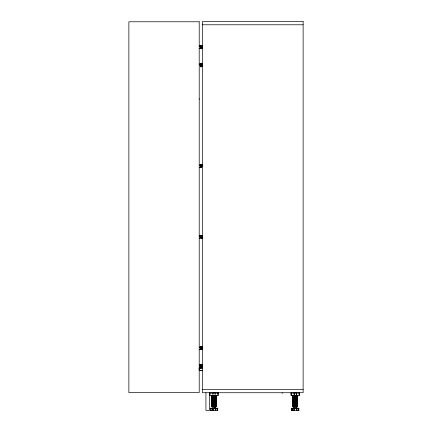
<?xml version="1.0" encoding="UTF-8"?>
<svg xmlns="http://www.w3.org/2000/svg" width="432" height="432" viewBox="0 0 432 432"><rect width="100%" height="100%" fill="white"/><g stroke="black" fill="none" stroke-linecap="round" stroke-linejoin="round"><path stroke-width="0.65" d="M209.839 395.604L209.839 393.066L209.882 395.604L218.074 395.604L218.074 393.066M210.697 410.4L210.697 408.37M212.252 395.604L212.252 397.024M213.079 395.604L213.079 406.512L215.158 408.202L215.595 406.512L215.611 395.604M213.921 395.604L213.921 406.512M214.898 397.024L214.898 406.512L214.898 395.604L214.931 396.684M215.757 395.604L215.757 406.512M215.849 410.4L215.849 408.37M216.308 397.024L216.308 396.684M217.21 410.4L217.21 408.37M291.168 395.604L291.168 393.066M291.535 410.4L291.535 408.37M297.675 395.604L297.675 406.512L292.675 406.512L292.675 397.024M292.675 395.604L292.675 406.512M292.864 406.512L292.864 397.024M293.404 395.604L293.404 406.512M293.495 395.604L293.495 397.024M294.219 406.512L294.219 395.604M296.131 396.684L296.131 395.604L296.131 406.512M296.806 406.512L296.806 395.604M296.941 406.512L296.941 395.604M297.346 395.604L297.346 406.512M297.513 395.604L297.513 406.512M298.372 410.4L298.372 408.37M199.552 48.206L199.179 48.362M199.406 238.167L199.687 238.167L199.384 238.005M199.606 370.715L199.298 370.597L199.157 368.015M199.352 367L199.687 367.178L199.211 367.178M199.352 349.326L199.687 349.504L199.211 349.51M199.579 45.662L199.157 45.668L199.622 45.846M199.292 164.959L199.622 164.959M199.579 235.472L199.157 235.472L199.622 235.651M199.562 364.662L199.211 364.484L199.498 364.478M199.357 346.988L199.622 346.988M199.622 368.194L199.195 368.194M200.723 47.547L201.064 47.547M200.723 65.929L201.064 65.929L200.588 65.966M200.723 166.66L201.064 166.66M200.723 237.352L201.064 237.352M200.723 348.694L201.064 348.689L200.588 348.727M200.723 366.363L201.031 366.309M202.073 165.618L202.03 166.325C202.673 166.59 202.446 165.078 201.771 165.618M202.36 236.569L201.771 236.309M199.433 167.297L199.211 167.481L199.498 167.303M199.244 370.715L199.244 368.015L199.562 368.015M199.481 64.044L199.168 64.222L199.643 64.222M199.498 235.472L199.157 235.472L199.498 235.634M202.187 65.578L202.127 65.615M202.192 236.952L202.127 237.044M296.784 408.202L296.843 406.512M199.687 349.504L199.244 349.51M215.422 408.202L215.595 406.512M200.659 64.525L200.734 63.893L200.734 64.66M200.659 368.496L200.734 367.864M293.506 408.202L293.728 406.512M212.258 408.202L212.485 406.512M199.622 64.222L199.244 64.044M296.352 406.512L296.006 408.202L293.992 406.512L294.338 408.202M199.368 45.668L199.562 45.662M295.218 393.066L295.348 392.726M214.002 393.066L214.137 392.726M299.592 392.726L299.441 393.066L290.758 393.066M218.295 393.066L218.452 392.726M200.621 235.948L201.091 236.039M200.588 347.377L201.091 347.468M200.588 365.051L201.074 364.959M199.211 48.362L199.616 48.362M199.724 46.154L199.465 46.505L199.784 46.327M199.724 64.535L199.465 64.886L199.784 64.703M199.724 165.267L199.465 165.618L199.784 165.44M199.552 236.309L199.784 236.131M199.724 347.296L199.465 347.647L199.784 347.468M199.724 364.97L199.465 365.321L199.784 365.143M199.724 368.501L199.465 368.858L199.784 368.674M200.572 46.143L201.091 46.327M200.572 165.262L201.091 165.44M217.885 393.066L218.171 392.726M199.384 48.2L199.687 48.362M202.046 64.94L202.36 64.897L201.771 64.886M202.036 236.347L202.36 236.358M202.046 46.337L202.36 46.337M202.36 64.719L201.955 64.719L202.446 64.703M202.046 165.451L202.36 165.451M202.046 236.142L202.36 236.142M202.046 347.479L202.36 347.479M202.046 365.153L202.36 365.153M202.451 64.697L202.03 64.708M201.339 167.513L200.902 167.508M199.552 46.505L199.784 46.143M201.933 47.417L202.327 47.417M199.552 64.886L199.784 64.525M201.933 65.799L202.327 65.794M199.552 165.618L199.665 165.262M201.933 166.531L202.327 166.531M201.933 237.222L202.327 237.222M199.552 347.647L199.665 347.29M201.933 348.559L202.327 348.559M199.552 365.321L199.665 364.959M201.933 366.233L202.327 366.233M199.552 368.858L199.665 368.496M200.902 48.395L201.339 48.4M201.085 48.395L200.615 48.395L201.496 48.4M200.902 66.776L201.339 66.776M201.085 66.776L200.615 66.776L201.496 66.776M201.085 167.513L200.615 167.508L201.496 167.513M200.902 238.199L201.339 238.205M201.085 238.199L200.615 238.199L201.496 238.205M200.902 349.537L201.339 349.542M201.085 349.542L200.615 349.542L201.496 349.542M200.902 367.211L201.339 367.216M201.085 367.211L200.615 367.211L201.496 367.216M200.902 370.748C201.717 370.748 200.378 370.748 201.101 370.748M200.675 47.315L200.999 47.315M201.15 47.779L200.194 47.768M202.489 48.217L200.497 48.217L202.414 48.217M200.675 65.696L200.999 65.696M200.675 166.428L200.999 166.428M200.675 237.119L200.999 237.119M201.15 237.584L200.194 237.573M202.489 238.021L201.182 238.021L202.414 238.021M200.621 347.29L201.091 347.377M200.675 348.457L200.907 348.457M201.15 348.921L200.194 348.91M202.489 349.358L200.497 349.364L202.414 349.358M200.621 364.959L201.091 365.051M200.675 366.131L200.907 366.131M201.15 366.595L200.194 366.584M202.489 367.033L200.497 367.033L202.414 367.033M202.489 370.57L200.497 370.57L202.414 370.57M202.392 24.781L303.129 24.781M201.479 45.533L200.621 45.506L201.031 45.533M202.414 45.711L201.134 45.711L202.489 45.711M201.091 46.235L200.621 46.143L200.896 46.327M199.465 46.505L199.784 46.505M201.771 46.505L202.36 46.553M201.739 47.407L202.808 47.417M201.031 47.493L200.653 47.547M200.588 47.585L201.091 47.585M201.479 63.914L200.621 63.882L201.031 63.914M202.414 64.093L200.383 63.914L202.489 64.093M200.572 64.525L201.074 64.525L200.686 64.616M200.61 64.703L201.053 64.703M199.465 64.886L199.784 64.886M201.739 65.783L202.808 65.799M201.031 65.875L200.653 65.929M200.599 66.145L201.101 66.145M201.188 164.646C202.149 164.668 199.795 164.597 201.031 164.646M202.414 164.83L201.134 164.83L202.489 164.83M201.091 165.348L200.621 165.262L200.896 165.44M199.465 165.618L199.784 165.262M201.739 166.52L202.808 166.531M201.031 166.606L200.621 166.606L201.091 166.698M200.599 166.876L201.101 166.876M200.815 167.53L201.312 167.53M201.404 235.337L200.621 235.31L201.031 235.337M202.414 235.516L200.383 235.337L202.489 235.516M200.61 236.131L201.053 236.131M199.465 236.309L199.784 235.948M201.739 237.211L202.808 237.222M201.031 237.298L200.653 237.352M200.588 237.389L201.091 237.389M201.479 346.675L200.621 346.648L201.031 346.675M202.414 346.858L201.134 346.858L202.489 346.858M199.465 347.647L199.784 347.29M201.771 347.647L202.36 347.695M201.739 348.548L202.808 348.559M201.031 348.635L200.653 348.694M201.479 364.349L200.621 364.322L201.031 364.349M202.414 364.527L201.134 364.527L202.489 364.527M201.091 365.143L200.61 365.143L200.972 365.051M199.465 365.321L199.784 364.959M201.771 365.321L202.36 365.369M201.739 366.223L202.808 366.233M201.479 367.886L200.621 367.853L201.031 367.886M202.414 368.064L200.383 367.886L202.489 368.064M199.465 368.858L199.784 368.496M202.392 389.545L303.129 389.545M209.612 393.066L218.452 393.066M281.918 393.082L282.614 393.082M211.248 396.684L216.664 396.684M292.507 396.684L297.837 396.684M292.567 397.024L297.837 397.024M211.248 397.024L216.664 397.024M210.109 408.202L217.928 408.202M291.389 408.202L299.079 408.202M210.195 408.37L212.382 408.37M214.067 408.37L212.587 408.37L212.587 410.4M214.731 408.37L217.663 408.37L217.663 410.4M293.63 408.37L291.476 408.37L291.476 410.4M294.851 408.37L293.83 408.37L293.83 410.4M295.936 408.37L298.814 408.37L298.814 410.4M210.109 410.4L217.928 410.4M291.389 410.4L299.079 410.4M202.36 165.667L202.036 165.656L202.127 166.352M217.134 392.726L217.847 393.066M299.155 392.726L299.36 393.066M199.665 46.143L199.665 46.505M199.665 64.525L199.665 64.886M199.665 235.948L199.665 236.309M299.219 393.066L299.219 395.604L291.125 395.604L291.125 393.066M299.176 393.066L299.176 395.604M298.652 408.37L298.652 410.4M297.486 395.604L297.486 406.512M297.038 408.37L297.038 410.4M296.541 408.37L296.541 410.4M296.433 408.37L296.433 410.4M295.175 395.604L295.175 406.512M295.142 395.604L295.142 406.512M294.548 408.37L294.548 410.4M294.311 395.604L294.311 406.512M294.133 408.37L294.133 410.4M293.026 395.604L293.026 406.512M292.837 395.604L292.837 406.512M292.351 408.37L292.351 410.4M291.967 408.37L291.967 410.4M218.03 393.066L218.03 395.604M217.496 408.37L217.496 410.4M216.502 395.604L216.502 406.512L211.41 406.512L211.41 395.604M216.167 395.604L216.167 397.024M215.347 408.37L215.347 410.4M215.239 408.37L215.239 410.4M215.136 393.066L215.114 395.604M213.953 407.074L213.953 408.202M213.322 408.37L213.322 410.4M212.938 393.066L212.981 406.512M212.895 408.37L212.895 410.4M212.155 395.604L212.155 406.512M211.772 395.604L211.772 406.512M211.604 395.604L211.604 406.512M211.086 408.37L211.086 410.4M209.461 392.726L209.461 410.4L205.929 410.4L205.929 392.726M199.265 98.815L199.265 99.214M294.176 393.066L294.176 395.604L294.154 393.066M296.314 393.066L296.314 395.604L296.33 393.066M200.734 45.511L200.734 46.278L200.734 45.511M200.734 164.624L200.734 165.397L200.734 164.624M200.734 235.316L200.734 236.083L200.734 235.316M200.734 346.658L200.734 347.425L200.734 346.658M200.734 364.327L200.734 365.094L200.734 364.327M202.392 47.439L202.025 47.434L202.392 47.439M202.392 65.821L202.025 65.815L202.392 65.821M202.392 166.552L202.025 166.552L202.392 166.552M202.392 237.244L202.025 237.238L202.392 237.244M202.392 348.581L202.025 348.581L202.392 348.581M202.392 366.255L202.025 366.25L202.392 366.255M303.129 21.6L202.392 21.6L202.392 392.726L303.129 392.726L303.129 21.6M199.211 21.778L128.871 21.778L128.871 392.553L199.211 392.553L199.211 21.778M216.335 406.512L216.335 395.604L216.308 406.512"/></g></svg>
